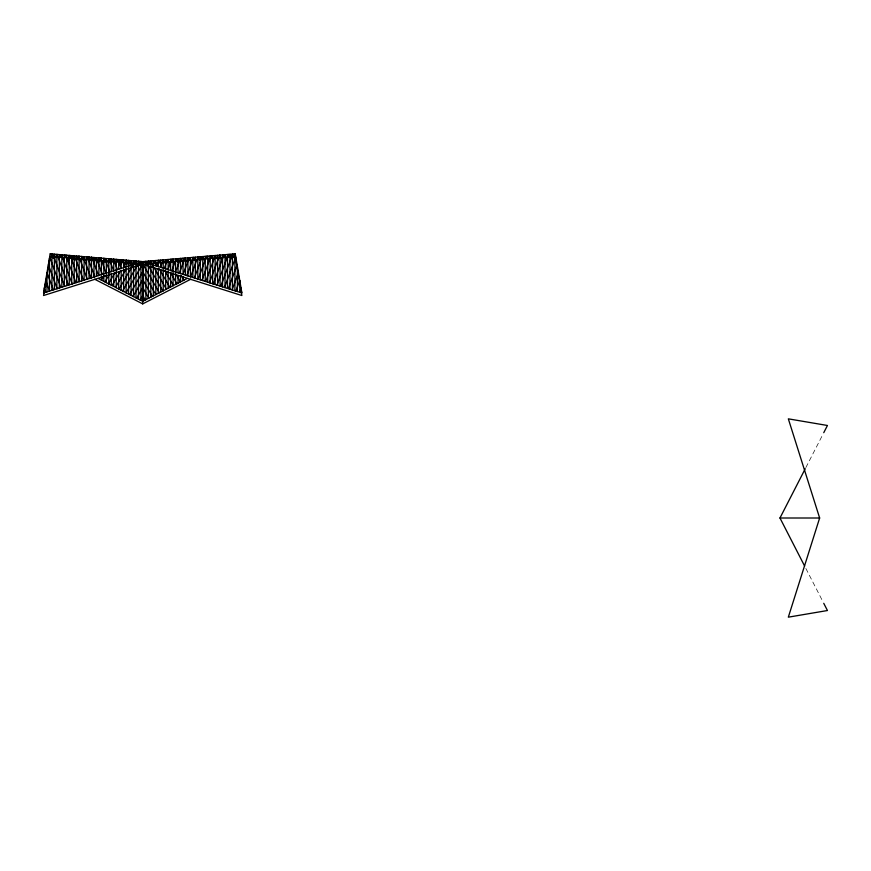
<?xml version="1.0" encoding="UTF-8"?>
<svg xmlns="http://www.w3.org/2000/svg" width="871" height="871" viewBox="0 0 871 871"><rect width="100%" height="100%" fill="white"/><g stroke="black" fill="none" stroke-linecap="round" stroke-linejoin="round"><path stroke-width="0.65" stroke-dasharray="4.36 3.27" d="M805.871 467.542L823.139 433.9M805.871 568.469L823.139 602.111"/><path stroke-width="1.31" d="M69.245 284.828L69.245 255.432L69.245 260.102M71.716 284.055L71.716 255.649L71.716 259.602M74.187 283.271L74.187 255.856L74.187 259.71M76.659 282.487L76.659 256.063L76.659 259.841M79.13 281.714L79.13 256.27L79.13 259.994M81.602 280.93L81.602 256.477L81.602 260.516M84.084 280.146L84.084 256.684L84.084 260.647M86.556 279.362L86.556 256.891L86.556 260.788M89.027 278.589L89.027 257.108L89.027 260.952M91.499 277.805L91.499 257.315L91.499 261.104M93.97 277.022L93.97 257.522L93.97 261.54M96.441 276.249L96.441 257.729L96.441 261.692M98.913 275.465L98.913 257.936L98.913 261.855M101.384 274.681L101.384 258.143L101.384 262.019M103.856 273.908L103.856 258.36L103.856 262.421M106.327 273.124L106.327 258.567L106.327 262.574M108.81 272.34L108.81 258.774L108.81 262.737M111.281 271.556L111.281 258.981L111.281 262.911M113.753 270.783L113.753 259.188L113.753 263.086M116.224 269.999L116.224 259.395L116.224 263.445M118.696 269.215L118.696 259.612L118.696 263.619M123.638 267.658L123.638 260.026L123.638 263.967M126.11 266.874L126.11 260.233L126.11 264.305M128.581 266.091L128.581 260.44L128.581 264.479M131.064 265.317L131.064 260.647L131.064 295.323M133.535 264.534L133.535 260.865L133.535 296.597M136.007 263.75L136.007 261.071L136.007 297.871M138.478 262.977L138.478 261.278L138.478 299.134M140.95 262.193L140.95 261.485L140.95 300.408M50.202 253.831L43.55 292.95L142.713 261.638L235.235 253.831L241.877 292.95L142.713 261.638L50.202 253.831L57.41 257.533M50.202 256.401L43.55 295.519L142.713 264.207L235.235 256.401L241.877 295.519L142.713 264.207L50.202 256.401L55.004 258.872M823.748 432.702L827.45 425.484L788.331 418.842L819.644 518.005L788.331 617.169L827.45 610.527L823.748 603.309M145.403 262.487L145.816 261.376L162.855 290.968M149.17 263.673L150.16 261.006L166.372 289.172M152.937 264.86L154.505 260.636L156.508 264.131M156.704 266.058L158.849 260.277L160.83 263.717M160.482 267.245L163.193 259.906L165.152 263.314M164.249 268.431L167.537 259.536L170.117 264.022M168.016 269.618L171.881 259.177L173.884 262.672M171.783 270.816L176.214 258.807L178.207 262.258M179.317 273.189L184.902 258.077L187.461 262.519M186.851 275.574L193.591 257.337L195.583 260.788M190.618 276.76L197.935 256.978L199.873 260.342M194.396 277.947L202.279 256.607L204.794 260.973M198.163 279.145L206.623 256.237L209.051 260.451M201.93 280.331L210.967 255.878L212.949 259.318M205.698 281.518L215.311 255.508L217.848 259.906M209.465 282.705L219.655 255.138L222.029 259.264M213.232 283.902L223.999 254.778L226.144 258.491M216.999 285.089L228.344 254.408L229.661 256.695M220.766 286.276L232.688 254.049L233.167 254.887M224.533 287.474L235.78 257.054M228.311 288.66L237.108 264.849M232.078 289.847L238.436 272.656M235.845 291.034L239.754 280.451M239.612 292.231L241.082 288.247M241.452 292.808L241.735 292.057M804.63 566.063L779.97 518.005L805.25 468.74M52.26 254.887L52.75 254.049L64.661 286.276M55.777 256.695L57.083 254.408L68.428 285.089M59.293 258.491L61.427 254.778L72.195 283.902M63.398 259.264L65.771 255.138L75.962 282.705M67.59 259.906L70.116 255.508L79.74 281.518M72.478 259.318L74.46 255.878L83.507 280.331M76.387 260.451L78.804 256.237L87.274 279.145M80.633 260.973L83.148 256.607L91.041 277.947M85.554 260.342L87.492 256.978L94.808 276.76M89.855 260.788L91.836 257.337L98.575 275.574M94.155 261.224L96.18 257.707L102.343 274.376M97.966 262.519L100.524 258.077L106.11 273.189M102.909 261.833L104.868 258.437L109.877 272.002M107.231 262.258L109.213 258.807L113.655 270.816M101.482 280.146L104.161 275.486M111.542 262.672L113.557 259.177L117.422 269.618M104.999 281.954L109.506 274.104M115.32 264.022L117.901 259.536L121.189 268.431L121.167 259.819L121.167 263.782M108.505 283.761L115.048 272.394M120.285 263.314L122.245 259.906L124.956 267.245M112.021 285.557L120.634 270.62M124.597 263.717L126.589 260.277L128.723 266.058M115.538 287.365L126.251 268.769M128.919 264.131L130.933 260.636L132.49 264.86M119.055 289.172L135.277 261.006L136.257 263.673M122.571 290.968L139.621 261.376L140.024 262.487M126.088 292.776L142.713 263.902L159.339 292.776M129.605 294.583L142.713 271.806L155.822 294.583L155.789 268.399M133.121 296.39L142.713 279.722L152.316 296.39M136.638 298.187L142.713 287.637L148.799 298.187M140.155 299.994L142.713 295.541L145.283 299.994M187.167 278.491L142.713 301.312L98.26 278.491M228.028 257.533L235.235 253.831M94.656 279.221L142.713 303.892L190.782 279.221M230.423 258.872L235.235 256.401M779.97 518.005L819.644 518.005M191.272 261.224L189.247 257.707L183.084 274.376L182.986 258.241M182.518 261.833L180.558 258.437L175.55 272.002L175.561 258.861M181.266 275.486L183.955 280.146M175.92 274.104L180.439 281.954M170.378 272.394L176.922 283.761M164.804 270.62L173.405 285.557M159.186 268.769L169.889 287.365M49.647 257.054L60.894 287.474M48.33 264.849L57.127 288.66M47.001 272.656L53.36 289.847M45.673 280.451L49.593 291.034M45.031 284.262L45.934 286.711M44.345 288.247L45.825 292.231M43.702 292.057L43.975 292.808M239.852 281.017L239.852 292.308M237.38 266.461L237.38 291.524M234.909 253.853L234.909 290.74M232.437 254.06L232.437 289.967M229.966 254.278L229.966 289.183M227.494 254.484L227.494 288.399M225.023 254.691L225.023 287.615M222.541 254.898L222.541 286.842M220.069 255.105L220.069 286.058M217.598 255.312L217.598 285.274M215.126 255.53L215.126 284.501M212.655 255.736L212.655 283.717M210.183 255.943L210.183 282.933M207.712 256.15L207.712 282.16M205.24 256.357L205.24 281.377M202.769 256.564L202.769 280.593M200.286 256.782L200.286 279.809M197.815 256.989L197.815 279.036M195.344 257.195L195.344 278.252M192.872 257.402L192.872 277.468M190.401 257.609L190.401 276.695M187.929 257.816L187.929 275.911M185.458 258.034L185.458 275.127M182.986 276.695L182.986 280.647M180.515 258.447L180.515 273.57M180.515 275.399L180.515 281.91M178.043 258.654L178.043 272.786M178.043 275.432L178.043 283.184M175.561 273.679L175.561 284.447M173.089 259.068L173.089 271.229M173.089 272.394L173.089 285.721M170.618 259.275L170.618 270.446M170.618 272.471L170.618 286.995M168.147 259.493L168.147 269.662M168.147 271.262L168.147 288.257M165.675 259.7L165.675 268.889M165.675 270.543L165.675 289.531M163.204 259.906L163.204 268.105M163.204 269.302L163.204 290.794M160.732 260.113L160.732 267.321M160.732 269.433L160.732 292.068M158.261 260.32L158.261 266.537M158.261 268.246L158.261 293.331M155.789 260.527L155.789 265.764M153.307 260.745L153.307 295.868M150.835 260.952L150.835 297.142M148.364 263.423L148.364 261.158L148.364 298.415M145.893 261.365L145.893 299.678M143.421 261.572L143.421 300.952M142.713 261.638L142.713 303.892M128.581 267.168L128.581 294.06M126.11 268.377L126.11 292.787M123.638 269.215L123.638 291.524M121.167 270.402L121.167 290.25M118.696 271.621L118.696 288.987M116.224 271.534L116.224 287.713M113.753 273.472L113.753 286.45M111.281 273.385L111.281 285.176M108.81 273.32L108.81 283.902M106.327 274.615L106.327 282.64M103.856 275.955L103.856 281.366M101.384 276.227L101.384 280.103M66.773 255.225L66.773 285.612M64.302 255.018L64.302 286.396M61.83 254.811L61.83 287.18M59.348 254.604L59.348 287.953M56.876 254.397L56.876 288.737M54.405 254.18L54.405 289.52M51.933 253.973L51.933 290.293M49.462 258.154L49.462 291.077M46.99 272.699L46.99 291.861M44.519 287.256L44.519 292.634"/></g></svg>
